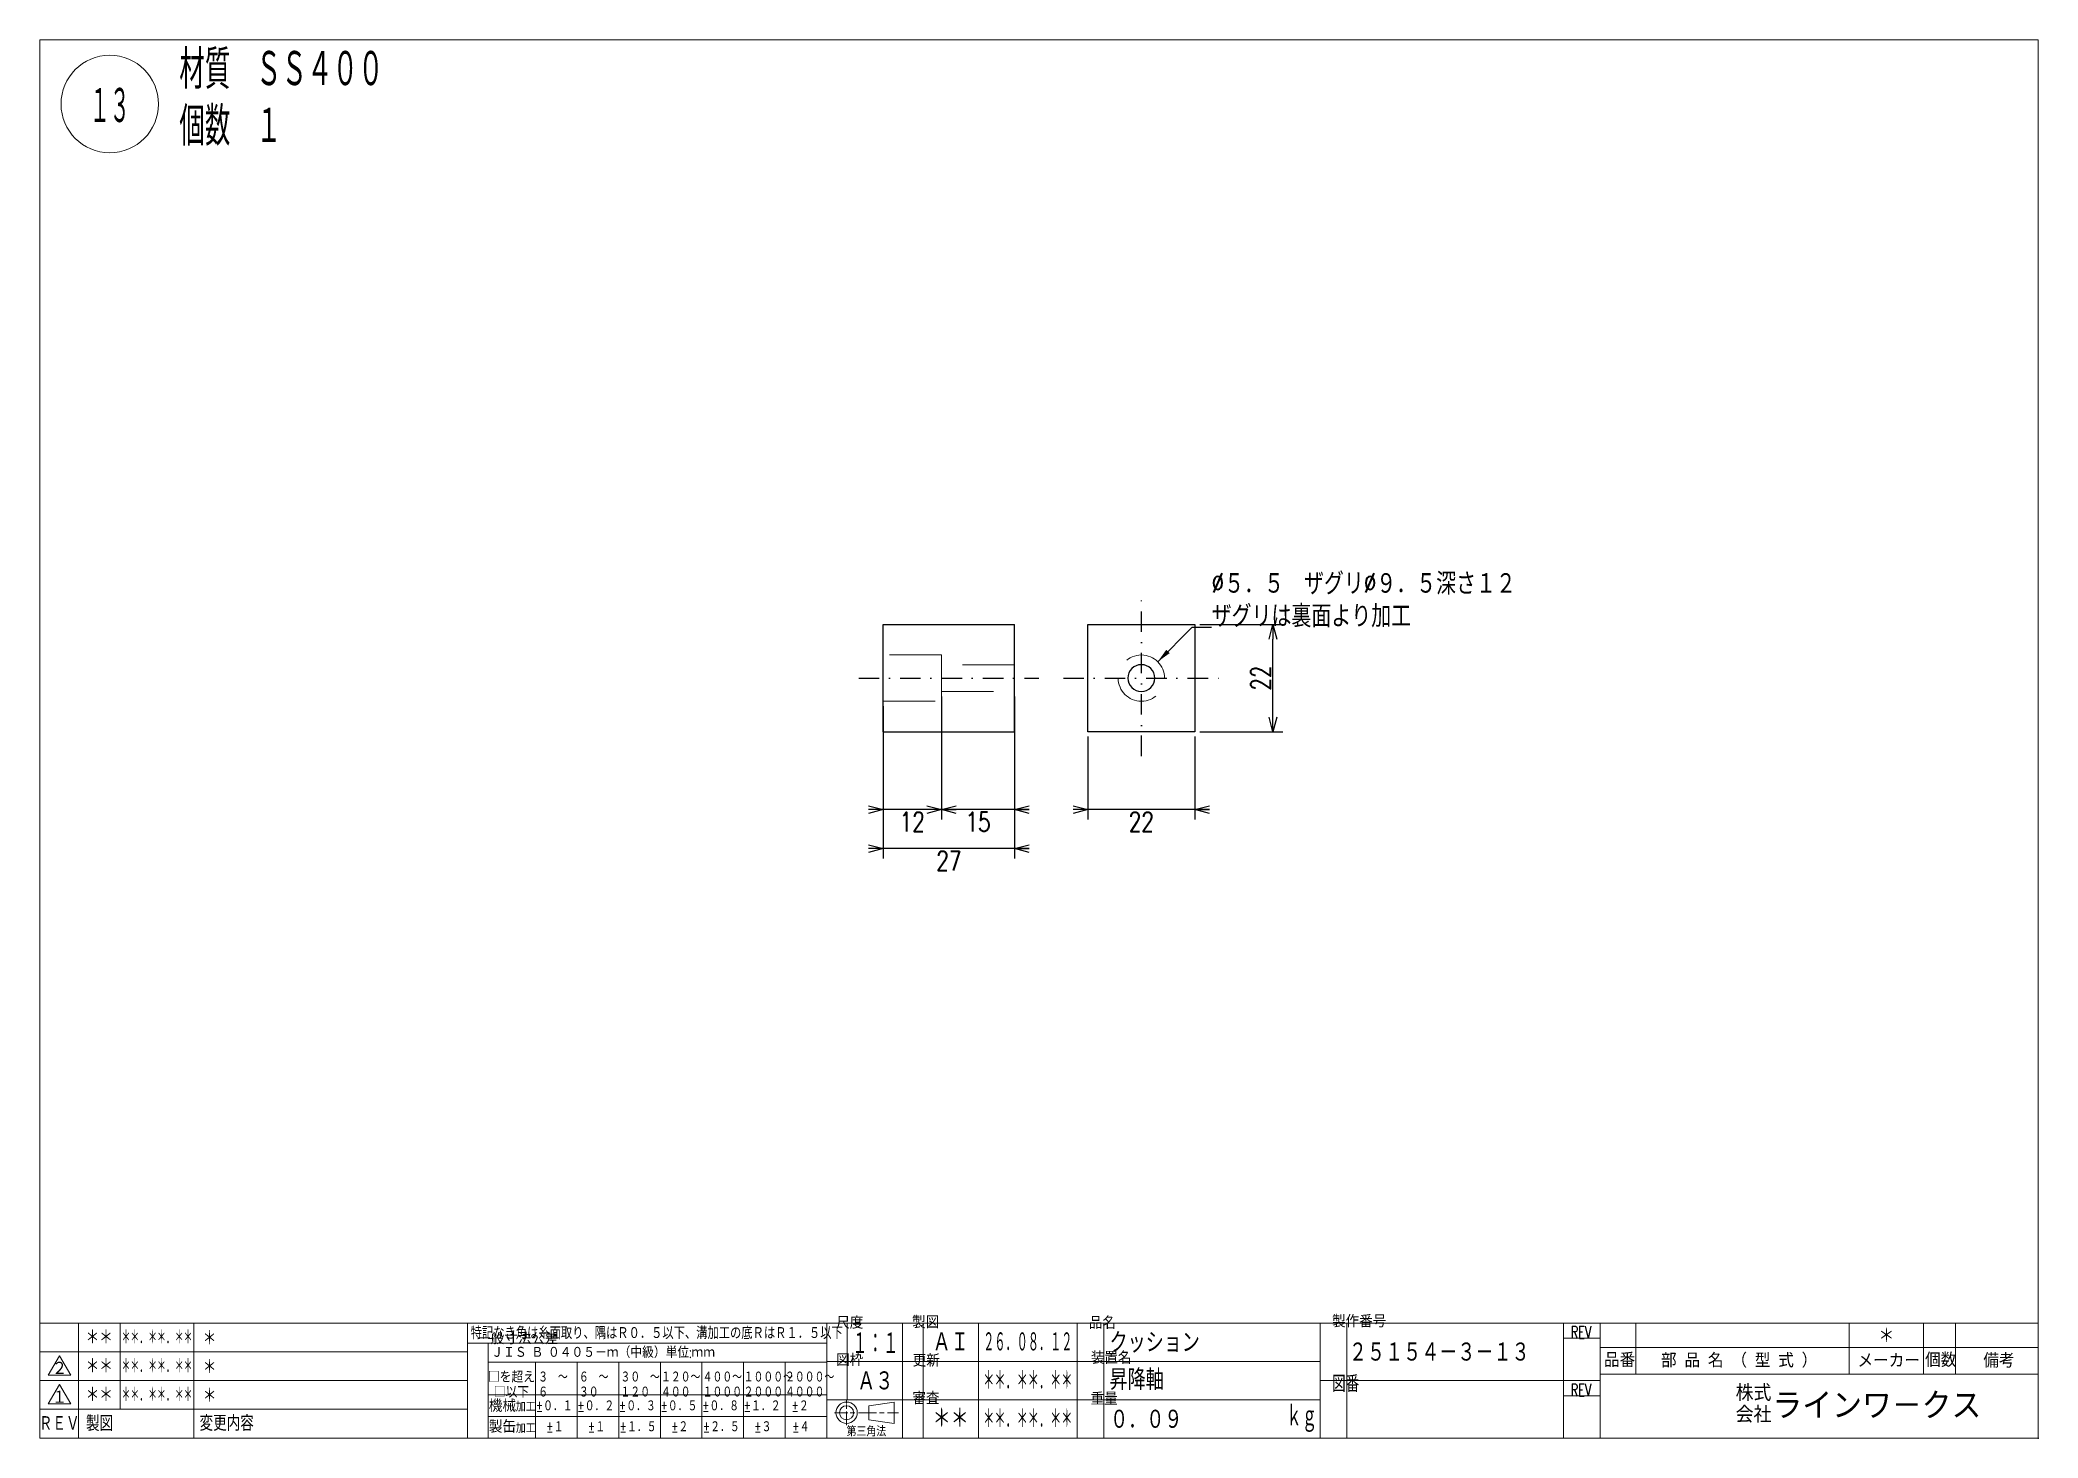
# Model space of a CAD drawing. Header units: millimetres. Extents: x 5 to 415, y 5 to 292.
import ezdxf

# ---------------------------------------------------------------- set-up
doc = ezdxf.new("R2010")
doc.units = ezdxf.units.MM
doc.header["$LTSCALE"] = 8.4
doc.linetypes.add('DASHDOT', pattern=[1, 0.5, -0.25, 0, -0.25])
doc.linetypes.add('HIDDEN', pattern=[1.905, 1.27, -0.635])
for name, color, linetype in [('1', 7, 'CONTINUOUS'), ('2', 7, 'CONTINUOUS'), ('254', 7, 'CONTINUOUS')]:
    doc.layers.add(name, color=color, linetype=linetype)
doc.styles.add('GMM001', font='txt.shx', dxfattribs={"bigfont": 'bigfont.shx'})
doc.styles.add('GMM003', font='txt.shx', dxfattribs={"width": 0.91125, "bigfont": 'bigfont.shx'})
doc.styles.add('GMM004', font='txt.shx', dxfattribs={"width": 0.666667, "bigfont": 'bigfont.shx'})
doc.styles.add('GMM007', font='txt.shx', dxfattribs={"width": 0.625, "bigfont": 'bigfont.shx'})
doc.styles.add('GMM008', font='txt.shx', dxfattribs={"width": 0.8, "bigfont": 'bigfont.shx'})
doc.styles.add('GMM009', font='txt.shx', dxfattribs={"width": 0.493827, "bigfont": 'bigfont.shx'})
doc.styles.add('GMM010', font='txt.shx', dxfattribs={"width": 0.7, "bigfont": 'bigfont.shx'})
doc.styles.add('GMM011', font='txt.shx', dxfattribs={"width": 0.95, "bigfont": 'bigfont.shx'})
doc.styles.add('GMM012', font='txt.shx', dxfattribs={"width": 1.066667, "bigfont": 'bigfont.shx'})
doc.styles.add('GMM014', font='txt.shx', dxfattribs={"width": 0.827273, "bigfont": 'bigfont.shx'})
doc.styles.add('GMM015', font='txt.shx', dxfattribs={"width": 0.411523, "bigfont": 'bigfont.shx'})
doc.styles.add('STANDARD1', font='TXT', dxfattribs={"bigfont": 'BIGFONT'})
doc.styles.add('VF001', font='txt.shx', dxfattribs={"width": 0.548697})
doc.styles.add('VF002', font='txt.shx', dxfattribs={"width": 0.428571})
doc.styles.add('VF003', font='txt.shx', dxfattribs={"width": 0.75})
doc.dimstyles.new('GEN001', dxfattribs={"dimtxt": 4, "dimasz": 3, "dimexe": 2, "dimexo": 1, "dimgap": 0.5, "dimtad": 3, "dimdsep": 46, "dimtxsty": 'VF003', "dimblk1": 'OPEN30', "dimblk2": 'OPEN30', "dimsah": 1, "dimcen": 1, "dimclrd": 3, "dimclre": 3, "dimclrt": 7, "dimazin": 3, "dimtfac": 1, "dimtmove": 0, "dimatfit": 3})
doc.dimstyles.new('GEN002', dxfattribs={"dimtxt": 4, "dimasz": 3, "dimexe": 2, "dimexo": 1, "dimgap": 0.5, "dimtad": 3, "dimdsep": 46, "dimtxsty": 'VF003', "dimblk1": 'OPEN30', "dimblk2": 'OPEN30', "dimsah": 1, "dimcen": 1, "dimclrd": 3, "dimclre": 3, "dimclrt": 7, "dimazin": 3, "dimtfac": 1, "dimtmove": 0, "dimatfit": 3})
doc.dimstyles.new('GEN003', dxfattribs={"dimtxt": 4, "dimasz": 3, "dimexe": 2, "dimexo": 1, "dimgap": 0.5, "dimtad": 3, "dimdsep": 46, "dimtxsty": 'VF003', "dimblk1": 'OPEN30', "dimblk2": 'OPEN30', "dimsah": 1, "dimcen": 1, "dimclrd": 3, "dimclre": 3, "dimclrt": 7, "dimazin": 3, "dimtfac": 1, "dimtmove": 0, "dimatfit": 3})
doc.dimstyles.new('GEN004', dxfattribs={"dimtxt": 4, "dimasz": 3, "dimexe": 2, "dimexo": 1, "dimgap": 0.5, "dimtad": 3, "dimdsep": 46, "dimtxsty": 'VF003', "dimblk1": 'OPEN30', "dimblk2": 'OPEN30', "dimsah": 1, "dimcen": 1, "dimclrd": 3, "dimclre": 3, "dimclrt": 7, "dimazin": 3, "dimtfac": 1, "dimtmove": 0, "dimatfit": 3})
doc.dimstyles.new('GEN005', dxfattribs={"dimtxt": 4, "dimasz": 3, "dimexe": 2, "dimexo": 1, "dimgap": 0.5, "dimtad": 3, "dimdsep": 46, "dimtxsty": 'VF003', "dimblk1": 'OPEN30', "dimblk2": 'OPEN30', "dimsah": 1, "dimcen": 1, "dimclrd": 3, "dimclre": 3, "dimclrt": 7, "dimazin": 3, "dimtfac": 1, "dimtmove": 0, "dimatfit": 3})
doc.dimstyles.new('GENLDR', dxfattribs={"dimtxt": 4, "dimasz": 3, "dimexe": 2, "dimexo": 1, "dimgap": 0.5, "dimtad": 3, "dimdsep": 46, "dimtxsty": 'VF003', "dimblk1": 'OPEN30', "dimblk2": 'OPEN30', "dimsah": 1, "dimcen": 1, "dimclrd": 3, "dimclre": 3, "dimclrt": 7, "dimazin": 3, "dimtfac": 1, "dimtmove": 0, "dimatfit": 3})

# ---------------------------------------------------------------- blocks, each defined once
blk = doc.blocks.new('BLOCK004')
at = {"layer": '2', "color": 7, "linetype": 'CONTINUOUS', "lineweight": 20}
for p, q in [((170.52, 12.75), (170.52, 12.12)), ((168.04, 10.2), (170.8, 10.2)), ((170.52, 11.88), (170.52, 10.97)), ((170.52, 10.45), (170.52, 7.67)), ((171.25, 10.2), (172.2, 10.2)), ((172.99, 10.2), (176.68, 10.2)), ((177.3, 10.2), (178.25, 10.2)), ((178.92, 10.2), (181.17, 10.2))]:
    blk.add_line(p, q, dxfattribs=at)
blk.add_lwpolyline([(175.06, 11.63), (180.26, 12.38), (180.26, 8.02), (175.06, 8.76)], close=True, dxfattribs=at)
for radius in [2.18, 1.44]:
    blk.add_circle((170.52, 10.2), radius, dxfattribs=at)
blk = doc.blocks.new('BLOCK005')
at = {"layer": '2', "color": 3, "linetype": 'CONTINUOUS', "lineweight": 9}
for p, q in [((92.76, 24.47), (166.44, 24.47)), ((96.97, 20.55), (166.44, 20.55)), ((106.7, 20.55), (106.7, 5)), ((115.24, 20.55), (115.24, 5)), ((123.77, 20.55), (123.77, 5)), ((132.3, 20.55), (132.3, 5)), ((140.84, 20.55), (140.84, 5)), ((149.37, 20.55), (149.37, 5)), ((157.9, 20.55), (157.9, 5)), ((96.97, 13.85), (106.7, 13.85)), ((106.7, 13.85), (115.24, 13.85)), ((115.24, 13.85), (123.77, 13.85)), ((123.77, 13.85), (132.3, 13.85)), ((132.3, 13.85), (140.84, 13.85)), ((140.84, 13.85), (149.37, 13.85)), ((149.37, 13.85), (157.9, 13.85)), ((157.9, 13.85), (166.44, 13.85)), ((96.97, 9.42), (106.7, 9.42)), ((106.7, 9.42), (115.24, 9.42)), ((115.24, 9.42), (123.77, 9.42)), ((123.77, 9.42), (132.3, 9.42)), ((132.3, 9.42), (140.84, 9.42)), ((140.84, 9.42), (149.37, 9.42)), ((149.37, 9.42), (157.9, 9.42)), ((157.9, 9.42), (166.44, 9.42))]:
    blk.add_line(p, q, dxfattribs=at)
at = {"layer": '2', "color": 1, "linetype": 'CONTINUOUS', "lineweight": 15}
blk.add_lwpolyline([(92.76, 5), (166.44, 5), (166.44, 28.59), (92.76, 28.59)], close=True, dxfattribs=at)
at = {"layer": '254', "color": 3, "linetype": 'CONTINUOUS', "lineweight": 9}
blk.add_line((96.97, 5), (96.97, 24.47), dxfattribs=at)
at = {"layer": '254', "color": 3, "lineweight": 9, "style": 'STANDARD1', "width": 1.0935}
blk.add_text('一般寸法公差', height=2.311, dxfattribs=at).set_placement((94.7, 24.26))
at = {"layer": '254', "color": 3, "lineweight": 9, "insert": (93.39, 26.56), "char_height": 2.5425, "attachment_point": 4, "line_spacing_factor": 0.8, "style": 'GMM014'}
blk.add_mtext('\\T1.000000;特記なき角は糸面取り、隅はＲ０．５以下、溝加工の底ＲはＲ１．５以下', dxfattribs=at)
at = {"layer": '254', "color": 7, "lineweight": 20, "line_spacing_factor": 0.8}
for s, insert, char_height, attachment_point, style in [('\\W0.950000;\\T1.000000;ＪＩＳ\\W0.475000;\\T1.000000; \\W0.950000;\\T1.000000;Ｂ\\W0.475000;\\T1.000000; \\W0.950000;\\T1.000000;０４０５－ｍ（中級）単位\\W0.475000;\\T1.000000;:\\W0.950000;\\T1.000000;ｍｍ', (97.62, 22.59), 2.31134, 4, 'GMM011'), ('{\\T1.000000;□を超え}\\P{\\T1.000000;□以下}', (101.75, 18.7), 2.3113, 2, 'GMM011'), ('{\\T1.000000;３\u3000～}\\P{\\T1.000000;６}', (107.24, 18.7), 2.3113, 1, 'GMM010'), ('{\\T1.000000;６\u3000～}\\P{\\T1.000000;３０}', (115.59, 18.7), 2.3113, 1, 'GMM010'), ('{\\T1.000000;３０\u3000～}\\P{\\T1.000000;１２０}', (124.12, 18.7), 2.3113, 1, 'GMM010'), ('{\\T1.000000;１２０～}\\P{\\T1.000000;４００}', (132.43, 18.7), 2.3113, 1, 'GMM010'), ('{\\T1.000000;４００～}\\P{\\T1.000000;１０００}', (140.98, 18.7), 2.3113, 1, 'GMM010'), ('{\\T1.000000;１０００～}\\P{\\T1.000000;２０００}', (149.4, 18.7), 2.3113, 1, 'GMM010'), ('{\\T1.000000;２０００～}\\P{\\T1.000000;４０００}', (157.88, 18.7), 2.3113, 1, 'GMM010'), ('\\T1.000000;機械', (99.9, 11.63), 2.5425, 5, 'GMM001'), ('\\T1.000000;加工', (104.68, 11.34), 1.7335, 5, 'GMM012'), ('%%p\\T1.000000;０．１', (110.51, 11.63), 2.3113, 5, 'GMM010'), ('%%p\\T1.000000;０．２', (119.05, 11.63), 2.3113, 5, 'GMM010'), ('%%p\\T1.000000;０．３', (127.58, 11.63), 2.3113, 5, 'GMM010'), ('%%p\\T1.000000;０．５', (136.11, 11.63), 2.3113, 5, 'GMM010'), ('%%p\\T1.000000;０．８', (144.65, 11.63), 2.3113, 5, 'GMM010'), ('%%p\\T1.000000;１．２', (153.18, 11.63), 2.3113, 5, 'GMM010'), ('%%p\\T1.000000;２', (160.98, 11.63), 2.3113, 5, 'GMM010'), ('\\T1.000000;製缶', (99.9, 7.34), 2.5425, 5, 'GMM001'), ('%%p\\T1.000000;１', (110.66, 7.34), 2.3113, 5, 'GMM010'), ('%%p\\T1.000000;１', (119.2, 7.34), 2.3113, 5, 'GMM010'), ('%%p\\T1.000000;１．５', (127.73, 7.34), 2.3113, 5, 'GMM010'), ('%%p\\T1.000000;２', (136.26, 7.34), 2.3113, 5, 'GMM010'), ('%%p\\T1.000000;２．５', (144.8, 7.34), 2.3113, 5, 'GMM010'), ('%%p\\T1.000000;３', (153.33, 7.34), 2.3113, 5, 'GMM010'), ('%%p\\T1.000000;４', (161.13, 7.34), 2.3113, 5, 'GMM010'), ('\\T1.000000;加工', (104.68, 6.91), 1.7335, 5, 'GMM012')]:
    blk.add_mtext(s, dxfattribs=dict(at, insert=insert, char_height=char_height, attachment_point=attachment_point, style=style))
blk = doc.blocks.new('BLOCK006')
at = {"layer": '254', "color": 1, "linetype": 'CONTINUOUS', "lineweight": 15}
for p, q in [((9.02, 15.97), (6.7, 12.03)), ((9.02, 15.97), (11.33, 12.03)), ((11.33, 12.03), (6.7, 12.03))]:
    blk.add_line(p, q, dxfattribs=at)
at = {"layer": '254', "color": 7, "lineweight": 20, "insert": (9.02, 13.39), "char_height": 2.8434, "attachment_point": 5, "line_spacing_factor": 0.8, "style": 'GMM001'}
blk.add_mtext('\\T1.000000;１', dxfattribs=at)
blk = doc.blocks.new('BLOCK007')
at = {"layer": '254', "color": 1, "linetype": 'CONTINUOUS', "lineweight": 15}
for p, q in [((9.02, 21.86), (6.7, 17.93)), ((9.02, 21.86), (11.33, 17.93)), ((11.33, 17.93), (6.7, 17.93))]:
    blk.add_line(p, q, dxfattribs=at)
at = {"layer": '254', "color": 7, "lineweight": 20, "insert": (9.02, 19.29), "char_height": 2.8434, "attachment_point": 5, "line_spacing_factor": 0.8, "style": 'GMM001'}
blk.add_mtext('\\T1.000000;２', dxfattribs=at)
blk = doc.blocks.new('_OPEN30')
at = {"color": 0, "linetype": 'BYBLOCK'}
blk.add_line((0, 0), (-1, 0), dxfattribs=at)
blk.add_lwpolyline([(-1, 0.26), (0, 0), (-1, -0.26)], dxfattribs=at)
blk = doc.blocks.new('*D1')
at = {"color": 3}
for p, q in [((190, 157.25), (190, 132)), ((205, 157.25), (205, 132)), ((208, 134), (187, 134))]:
    blk.add_line(p, q, dxfattribs=at)
at = {"layer": 'Defpoints'}
for p in [(190, 158.25), (205, 158.25), (205, 134)]:
    blk.add_point(p, dxfattribs=at)
at = {"layer": '1', "color": 3, "xscale": 3, "yscale": 3}
blk.add_blockref('_OPEN30', (190, 134), dxfattribs=at)
at = {"layer": '1', "color": 3, "xscale": 3, "yscale": 3, "rotation": 180}
blk.add_blockref('_OPEN30', (205, 134), dxfattribs=at)
at = {"layer": '1', "color": 7, "insert": (197.5, 131.5), "char_height": 4, "attachment_point": 5, "style": 'VF003'}
blk.add_mtext('15', dxfattribs=at)
blk = doc.blocks.new('*D2')
at = {"color": 3}
for p, q in [((178, 155.25), (178, 132)), ((190, 155.25), (190, 132)), ((193, 134), (175, 134))]:
    blk.add_line(p, q, dxfattribs=at)
at = {"layer": 'Defpoints'}
for p in [(178, 156.25), (190, 156.25), (190, 134)]:
    blk.add_point(p, dxfattribs=at)
at = {"layer": '1', "color": 3, "xscale": 3, "yscale": 3}
blk.add_blockref('_OPEN30', (178, 134), dxfattribs=at)
at = {"layer": '1', "color": 3, "xscale": 3, "yscale": 3, "rotation": 180}
blk.add_blockref('_OPEN30', (190, 134), dxfattribs=at)
at = {"layer": '1', "color": 7, "insert": (184, 131.5), "char_height": 4, "attachment_point": 5, "style": 'VF003'}
blk.add_mtext('12', dxfattribs=at)
blk = doc.blocks.new('*D3')
at = {"color": 3}
for p, q in [((178, 149), (178, 124)), ((205, 149), (205, 124)), ((208, 126), (175, 126))]:
    blk.add_line(p, q, dxfattribs=at)
at = {"layer": 'Defpoints'}
for p in [(178, 150), (205, 150), (205, 126)]:
    blk.add_point(p, dxfattribs=at)
at = {"layer": '1', "color": 3, "xscale": 3, "yscale": 3}
blk.add_blockref('_OPEN30', (178, 126), dxfattribs=at)
at = {"layer": '1', "color": 3, "xscale": 3, "yscale": 3, "rotation": 180}
blk.add_blockref('_OPEN30', (205, 126), dxfattribs=at)
at = {"layer": '1', "color": 7, "insert": (191.5, 123.5), "char_height": 4, "attachment_point": 5, "style": 'VF003'}
blk.add_mtext('27', dxfattribs=at)
blk = doc.blocks.new('*D4')
at = {"color": 3}
for p, q in [((220, 149), (220, 132)), ((242, 149), (242, 132)), ((245, 134), (217, 134))]:
    blk.add_line(p, q, dxfattribs=at)
at = {"layer": 'Defpoints'}
for p in [(220, 150), (242, 150), (242, 134)]:
    blk.add_point(p, dxfattribs=at)
at = {"layer": '1', "color": 3, "xscale": 3, "yscale": 3}
blk.add_blockref('_OPEN30', (220, 134), dxfattribs=at)
at = {"layer": '1', "color": 3, "xscale": 3, "yscale": 3, "rotation": 180}
blk.add_blockref('_OPEN30', (242, 134), dxfattribs=at)
at = {"layer": '1', "color": 7, "insert": (231, 131.5), "char_height": 4, "attachment_point": 5, "style": 'VF003'}
blk.add_mtext('22', dxfattribs=at)
blk = doc.blocks.new('*D5')
at = {"color": 3}
for p, q in [((243, 172), (260, 172)), ((258, 153), (258, 169)), ((243, 150), (260, 150))]:
    blk.add_line(p, q, dxfattribs=at)
at = {"layer": 'Defpoints'}
for p in [(242, 172), (242, 150), (258, 150)]:
    blk.add_point(p, dxfattribs=at)
at = {"layer": '1', "color": 3, "xscale": 3, "yscale": 3}
for p, rotation in [((258, 172), 90), ((258, 150), 270)]:
    blk.add_blockref('_OPEN30', p, dxfattribs=dict(at, rotation=rotation))
at = {"layer": '1', "color": 7, "insert": (255.5, 161), "char_height": 4, "attachment_point": 5, "rotation": 90, "style": 'VF003'}
blk.add_mtext('22', dxfattribs=at)

msp = doc.modelspace()

# ---------------------------------------------------------------- linework, layer by layer
at = {"color": 3, "linetype": 'DASHDOT'}
for p, q in [((231, 145), (231, 177)), ((173, 161), (210, 161)), ((215, 161), (247, 161))]:
    msp.add_line(p, q, dxfattribs=at)
at = {"color": 7, "linetype": 'Continuous', "lineweight": 25}
for p, q in [((178, 150), (178, 172)), ((178, 172), (205, 172)), ((205, 150), (205, 172)), ((220, 172), (242, 172)), ((220, 150), (220, 172)), ((242, 172), (242, 150)), ((178, 150), (205, 150)), ((242, 150), (220, 150))]:
    msp.add_line(p, q, dxfattribs=at)
at = {"color": 7, "linetype": 'HIDDEN', "lineweight": 18}
for p, q in [((190, 165.75), (178, 165.75)), ((190, 161), (190, 165.75)), ((205, 163.75), (190, 163.75)), ((190, 156.25), (190, 161)), ((178, 156.25), (190, 156.25)), ((190, 158.25), (205, 158.25))]:
    msp.add_line(p, q, dxfattribs=at)
for start, end in [(0, 180), (180, 0)]:
    msp.add_arc((231, 161), 4.75, start, end, dxfattribs=at)
at = {"color": 7, "linetype": 'Continuous', "lineweight": 25}
for start, end in [(0, 180), (180, 0)]:
    msp.add_arc((231, 161), 2.75, start, end, dxfattribs=at)
at = {"layer": '1', "color": 3, "linetype": 'CONTINUOUS', "lineweight": 9}
for p, q in [((92.76, 28.59), (92.76, 5)), ((166.437, 28.59), (202.243, 28.59)), ((217.829, 28.59), (202.243, 28.59)), ((267.713, 28.59), (267.713, 5)), ((325.18, 25.412), (325.18, 5)), ((182.023, 20.726), (217.829, 20.726)), ((182.023, 12.863), (217.829, 12.863))]:
    msp.add_line(p, q, dxfattribs=at)
at = {"layer": '1', "color": 7, "linetype": 'CONTINUOUS', "lineweight": 20}
msp.add_lwpolyline([(5, 292), (5, 5), (415, 5), (415, 292)], close=True, dxfattribs=at)
at = {"layer": '1', "color": 3}
msp.add_point((415, 5), dxfattribs=at)
at = {"layer": '2', "color": 3, "linetype": 'CONTINUOUS', "lineweight": 9}
for p, q in [((166.437, 20.726), (182.023, 20.726)), ((166.437, 12.863), (182.023, 12.863))]:
    msp.add_line(p, q, dxfattribs=at)
at = {"layer": '254', "color": 3, "linetype": 'CONTINUOUS', "lineweight": 9}
for p, q in [((5, 28.59), (92.76, 28.59)), ((5, 18.526), (5, 28.59)), ((12.898, 22.692), (12.898, 28.554)), ((21.428, 22.692), (21.428, 28.554)), ((36.593, 22.692), (36.593, 28.554)), ((166.437, 20.632), (166.437, 28.59)), ((170.65, 28.59), (170.65, 12.863)), ((181.97, 20.632), (181.97, 28.59)), ((186.236, 20.632), (186.236, 28.59)), ((197.609, 20.632), (197.609, 28.59)), ((217.163, 28.59), (325.18, 28.59)), ((217.829, 5), (217.829, 28.59)), ((223.305, 5), (223.305, 28.59)), ((267.713, 5), (267.713, 28.59)), ((273.189, 16.795), (273.189, 28.59)), ((317.598, 28.589), (317.598, 16.795)), ((317.598, 25.472), (325.18, 25.472)), ((325.18, 23.59), (325.18, 28.59)), ((325.18, 28.59), (415, 28.59)), ((332.47, 23.59), (332.47, 28.59)), ((376.21, 23.59), (376.21, 28.59)), ((391.519, 23.59), (391.519, 28.59)), ((398.08, 23.59), (398.08, 28.59)), ((5, 22.692), (92.76, 22.692)), ((12.898, 16.795), (12.898, 22.657)), ((21.428, 16.795), (21.428, 22.657)), ((36.593, 16.795), (36.593, 22.657)), ((166.437, 12.816), (166.437, 20.632)), ((181.97, 12.816), (181.97, 20.632)), ((186.236, 12.816), (186.236, 20.632)), ((197.609, 12.816), (197.609, 20.632)), ((217.829, 20.726), (267.713, 20.726)), ((325.18, 23.59), (415, 23.59)), ((325.18, 18.122), (325.18, 23.59)), ((332.47, 18.122), (332.47, 23.59)), ((376.21, 18.122), (376.21, 23.59)), ((391.519, 18.122), (391.519, 23.59)), ((398.08, 18.122), (398.08, 23.59)), ((5, 11.804), (5, 18.567)), ((5, 16.795), (92.76, 16.795)), ((12.898, 10.897), (12.898, 16.759)), ((21.428, 10.897), (21.428, 16.759)), ((36.593, 10.897), (36.593, 16.759)), ((267.713, 16.795), (325.18, 16.795)), ((273.189, 5), (273.189, 16.795)), ((317.598, 16.795), (317.598, 5)), ((325.18, 5), (325.18, 18.122)), ((325.18, 18.122), (415, 18.122)), ((166.437, 5), (166.437, 12.816)), ((181.97, 5), (181.97, 12.816)), ((186.236, 5), (186.236, 12.816)), ((197.609, 5), (197.609, 12.816)), ((217.829, 12.863), (267.713, 12.863)), ((317.598, 13.678), (325.18, 13.678)), ((5, 5), (5, 11.763)), ((5, 10.897), (92.76, 10.897)), ((12.898, 5), (12.898, 10.862)), ((36.593, 5), (36.593, 10.862))]:
    msp.add_line(p, q, dxfattribs=at)
at = {"layer": '254', "color": 7, "linetype": 'CONTINUOUS', "lineweight": 20}
msp.add_line((217.829, 5), (217.829, 28.59), dxfattribs=at)
at = {"layer": '254', "color": 3, "linetype": 'CONTINUOUS', "lineweight": 9}
msp.add_circle((19.324, 278.844), 10, dxfattribs=at)

# ---------------------------------------------------------------- block references
for name in ['BLOCK005', 'BLOCK007', 'BLOCK006', 'BLOCK004']:
    msp.add_blockref(name, (0, 0))

# ---------------------------------------------------------------- texts
for s, insert, char_height, attachment_point, style in [('\\T1.000000;材質\u3000ＳＳ４００\u3000\\P\\T1.000000;個数\u3000１', (33.595, 280.001), 7, 4, 'VF001'), ('\\T1.000000;１３', (19.324, 275.03), 7, 8, 'VF002'), ('\\T1.000000;１：１', (176.415, 22.446), 4.2124, 8, 'VF001'), ('\\T1.000000;ＡＩ', (191.878, 22.586), 4.2124, 8, 'GMM008'), ('\\T1.000000;２６．０８．１２', (207.705, 22.586), 4.2124, 8, 'GMM009'), ('\\T1.000000;クッション', (224.477, 22.51), 4.2124, 7, 'GMM008'), ('\\T1.000000;２５１５４－３－１３', (273.605, 20.498), 4.2124, 7, 'GMM008'), ('\\T1.000000;＊＊．＊＊．＊＊', (207.705, 14.722), 4.2124, 8, 'GMM009'), ('\\T1.000000;昇降軸', (224.477, 14.877), 4.2124, 7, 'GMM008'), ('\\T1.000000;０．０９', (224.593, 6.704), 4.21241, 7, 'GMM008')]:
    msp.add_mtext(s, dxfattribs=dict(insert=insert, char_height=char_height, attachment_point=attachment_point, style=style))
at = {"layer": '1', "insert": (245.43, 171.43), "char_height": 4, "attachment_point": 7, "style": 'VF003'}
msp.add_mtext('\\A1;%%c５．５\u3000ザグリ%%c９．５深さ１２\\Pザグリは裏面より加工', dxfattribs=at)
at = {"layer": '254', "color": 3, "lineweight": 9, "style": 'STANDARD1'}
for s, p in [('尺度', (168.381, 27.434)), ('製図', (183.966, 27.532)), ('品名', (220.236, 27.409)), ('製作番号', (270.149, 27.713)), ('図枠', (168.381, 19.758)), ('更新', (184.08, 19.653)), ('装置名', (220.638, 20.213)), ('審査', (184.023, 11.916)), ('重量', (220.593, 11.804))]:
    msp.add_text(s, height=2.5274, dxfattribs=at).set_placement(p)
at = {"layer": '254', "color": 3, "lineweight": 9, "style": 'STANDARD1', "width": 0.75}
msp.add_text('図番', height=3.3699, dxfattribs=at).set_placement((270.149, 14.456))
at = {"layer": '254', "color": 7, "lineweight": 20, "line_spacing_factor": 0.8}
for s, insert, char_height, attachment_point, style in [('\\T1.000000;＊＊', (17.163, 24.122), 3.15931, 8, 'GMM008'), ('\\T1.000000;＊＊．＊＊．＊＊', (29.018, 24.122), 3.15931, 8, 'GMM015'), ('\\T1.000000;＊', (38.413, 23.958), 3.15931, 7, 'GMM008'), ('\\T1.000000;＊', (383.879, 24.456), 3.2, 8, 'GMM003'), ('\\T1.000000;＊＊', (17.163, 18.225), 3.15931, 8, 'GMM008'), ('\\T1.000000;＊＊．＊＊．＊＊', (29.018, 18.225), 3.15931, 8, 'GMM015'), ('\\T1.000000;＊', (38.413, 18.061), 3.15931, 7, 'GMM008'), ('\\T1.000000;Ａ３', (176.415, 14.583), 4.21241, 8, 'GMM008'), ('\\T1.000000;＊＊', (17.163, 12.327), 3.15931, 8, 'GMM008'), ('\\T1.000000;＊＊．＊＊．＊＊', (29.018, 12.327), 3.15931, 8, 'GMM015'), ('\\T1.000000;＊', (38.413, 12.164), 3.15931, 7, 'GMM008'), ('{\\T1.000000;株式}\\P{\\T1.000000;会社}', (352.948, 12.053), 3.33976, 4, 'GMM001'), ('\\T1.000000;ラインワ－クス', (360.498, 11.631), 5.56627, 4, 'GMM001'), ('\\T1.000000;＊＊', (191.878, 6.954), 4.21241, 8, 'GMM008'), ('\\T1.000000;＊＊．＊＊．＊＊', (207.705, 6.859), 4.21241, 8, 'GMM009'), ('\\T1.000000;ｋｇ', (267.09, 6.241), 4.62267, 9, 'GMM007')]:
    msp.add_mtext(s, dxfattribs=dict(at, insert=insert, char_height=char_height, attachment_point=attachment_point, style=style))
at = {"layer": '254', "color": 3, "lineweight": 9, "line_spacing_factor": 0.8}
for s, insert, char_height, attachment_point, style in [('\\T1.000000;REV', (319.117, 25.458), 2.52745, 7, 'GMM004'), ('\\T1.000000;品番', (325.919, 19.561), 2.916, 7, 'GMM001'), ('\\T1.500000;部品名（型式）', (354.471, 20.914), 2.916, 5, 'GMM001'), ('\\T1.000000;メーカー', (384.368, 20.914), 2.916, 5, 'GMM001'), ('\\T1.000000;個数', (391.831, 19.561), 2.916, 7, 'GMM001'), ('\\T1.000000;備考', (406.974, 20.914), 2.916, 5, 'GMM001'), ('\\T1.000000;REV', (319.117, 13.592), 2.52745, 7, 'GMM004'), ('\\T1.000000;ＲＥＶ', (8.949, 6.407), 3.15931, 8, 'GMM008'), ('\\T1.000000;製図', (17.228, 6.407), 3.15931, 8, 'GMM008'), ('\\T1.000000;変更内容', (43.316, 6.465), 3.15931, 8, 'GMM008'), ('\\T1.000000;第三角法', (170.511, 5.341), 1.84907, 7, 'GMM001')]:
    msp.add_mtext(s, dxfattribs=dict(at, insert=insert, char_height=char_height, attachment_point=attachment_point, style=style))

# ---------------------------------------------------------------- dimensions: what is measured, and where the dimension line sits
at = {"layer": '1'}
dim = msp.add_linear_dim(base=(258, 150), p1=(242, 150), p2=(242, 172), angle=90, dimstyle='GEN005', dxfattribs=at)
dim.commit()
dim.dimension.update_dxf_attribs({"geometry": '*D5', "text_midpoint": (255.5, 161)})
for base, p1, p2, dimstyle, picture, middle in [((190, 134), (190, 156.25), (178, 156.25), 'GEN002', '*D2', (184, 131.5)), ((205, 134), (205, 158.25), (190, 158.25), 'GEN001', '*D1', (197.5, 131.5)), ((205, 126), (205, 150), (178, 150), 'GEN003', '*D3', (191.5, 123.5)), ((242, 134), (242, 150), (220, 150), 'GEN004', '*D4', (231, 131.5))]:
    dim = msp.add_linear_dim(base=base, p1=p1, p2=p2, dimstyle=dimstyle, dxfattribs=at)
    dim.commit()
    dim.dimension.update_dxf_attribs({"geometry": picture, "text_midpoint": middle})

# ---------------------------------------------------------------- leaders
msp.add_leader([(234.359, 164.359), (241.43, 171.43), (245.43, 171.43)], dimstyle='GENLDR', dxfattribs=at)

doc.saveas('drawing.dxf')
